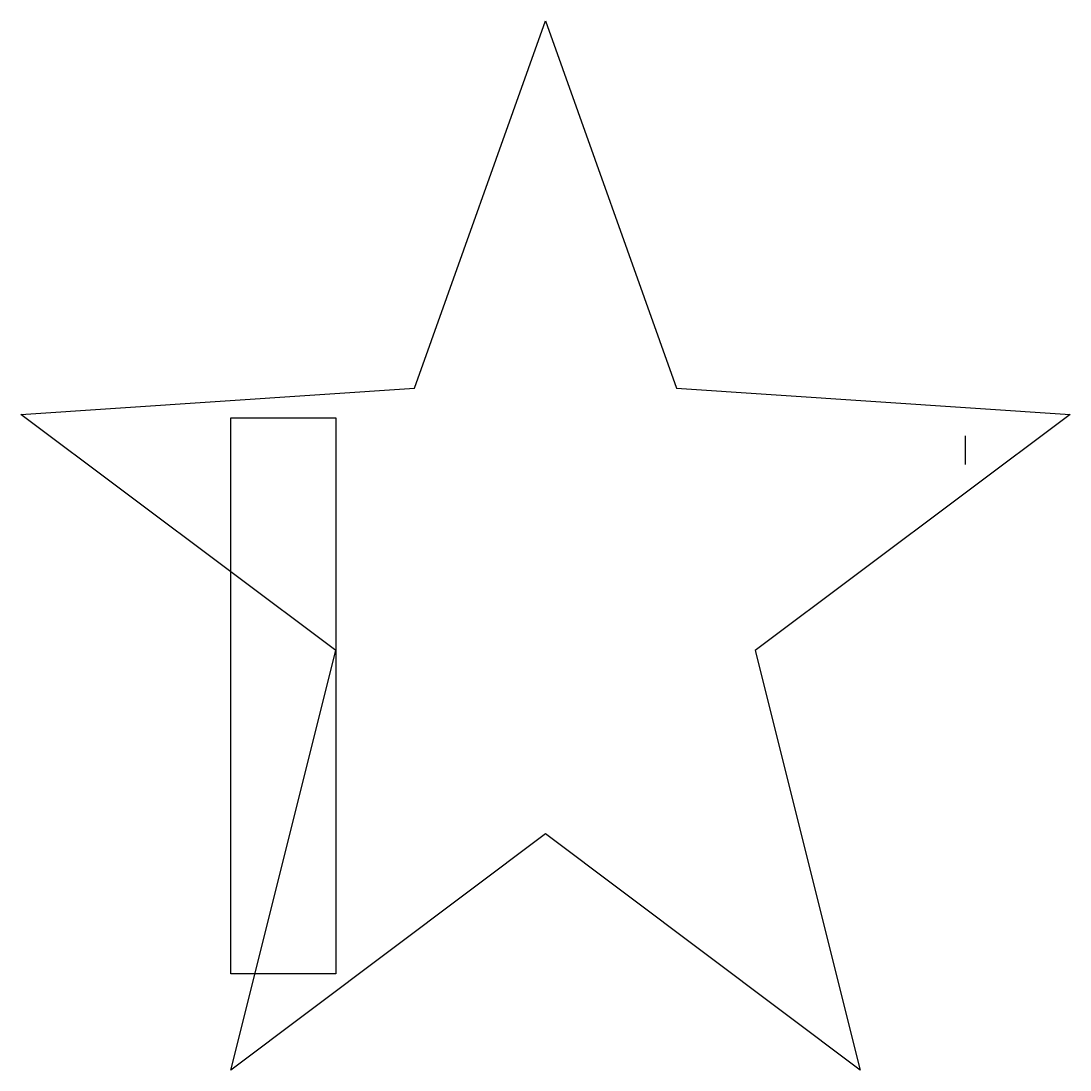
# Model space of a CAD drawing. Header units: millimetres. Extents: x 0 to 60, y 0 to 60.
import ezdxf

# ---------------------------------------------------------------- set-up
doc = ezdxf.new("R2010")
doc.units = ezdxf.units.MM
for name, color, linetype in [('CREASE', 5, 'CONTINUOUS'), ('CUT', 1, 'CONTINUOUS'), ('GLUE', 2, 'CONTINUOUS'), ('HALFCUT', 6, 'CONTINUOUS')]:
    doc.layers.add(name, color=color, linetype=linetype)

msp = doc.modelspace()

# ---------------------------------------------------------------- linework, layer by layer
at = {"layer": 'CREASE'}
msp.add_line((18, 37.3), (18, 5.5), dxfattribs=at)
at = {"layer": 'CUT'}
for p, q in [((22.5, 39), (30, 60)), ((30, 60), (37.5, 39)), ((0, 37.5), (22.5, 39)), ((37.5, 39), (60, 37.5)), ((18, 24), (0, 37.5)), ((60, 37.5), (42, 24)), ((12, 0), (18, 24)), ((42, 24), (48, 0)), ((30, 13.5), (12, 0)), ((48, 0), (30, 13.5))]:
    msp.add_line(p, q, dxfattribs=at)
at = {"layer": 'GLUE'}
for p, q in [((12, 37.3), (18, 37.3)), ((12, 5.5), (12, 37.3)), ((18, 37.3), (18, 5.5)), ((18, 5.5), (12, 5.5))]:
    msp.add_line(p, q, dxfattribs=at)
at = {"layer": 'HALFCUT'}
msp.add_line((54, 36.267), (54, 34.633), dxfattribs=at)

doc.saveas('drawing.dxf')
